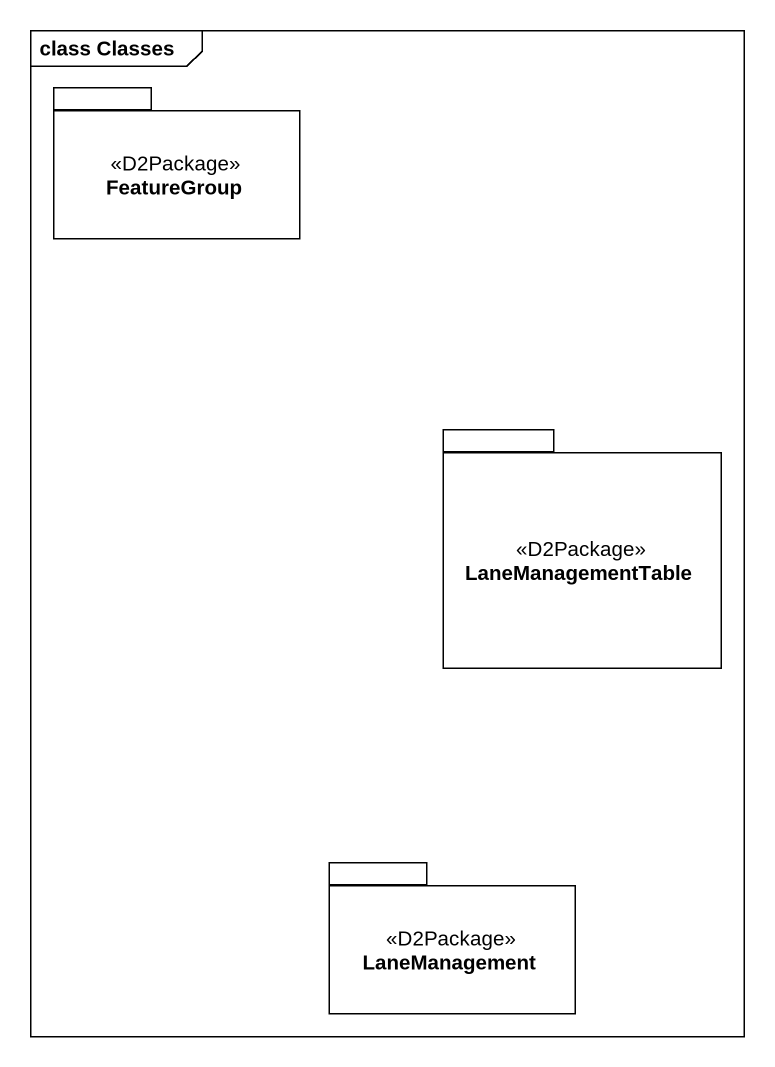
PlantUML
@startuml
mainframe class Classes
package FeatureGroup <<D2Package>> {
}
package LaneManagementTable <<D2Package>> {
}
package LaneManagement <<D2Package>> {
}
@enduml
